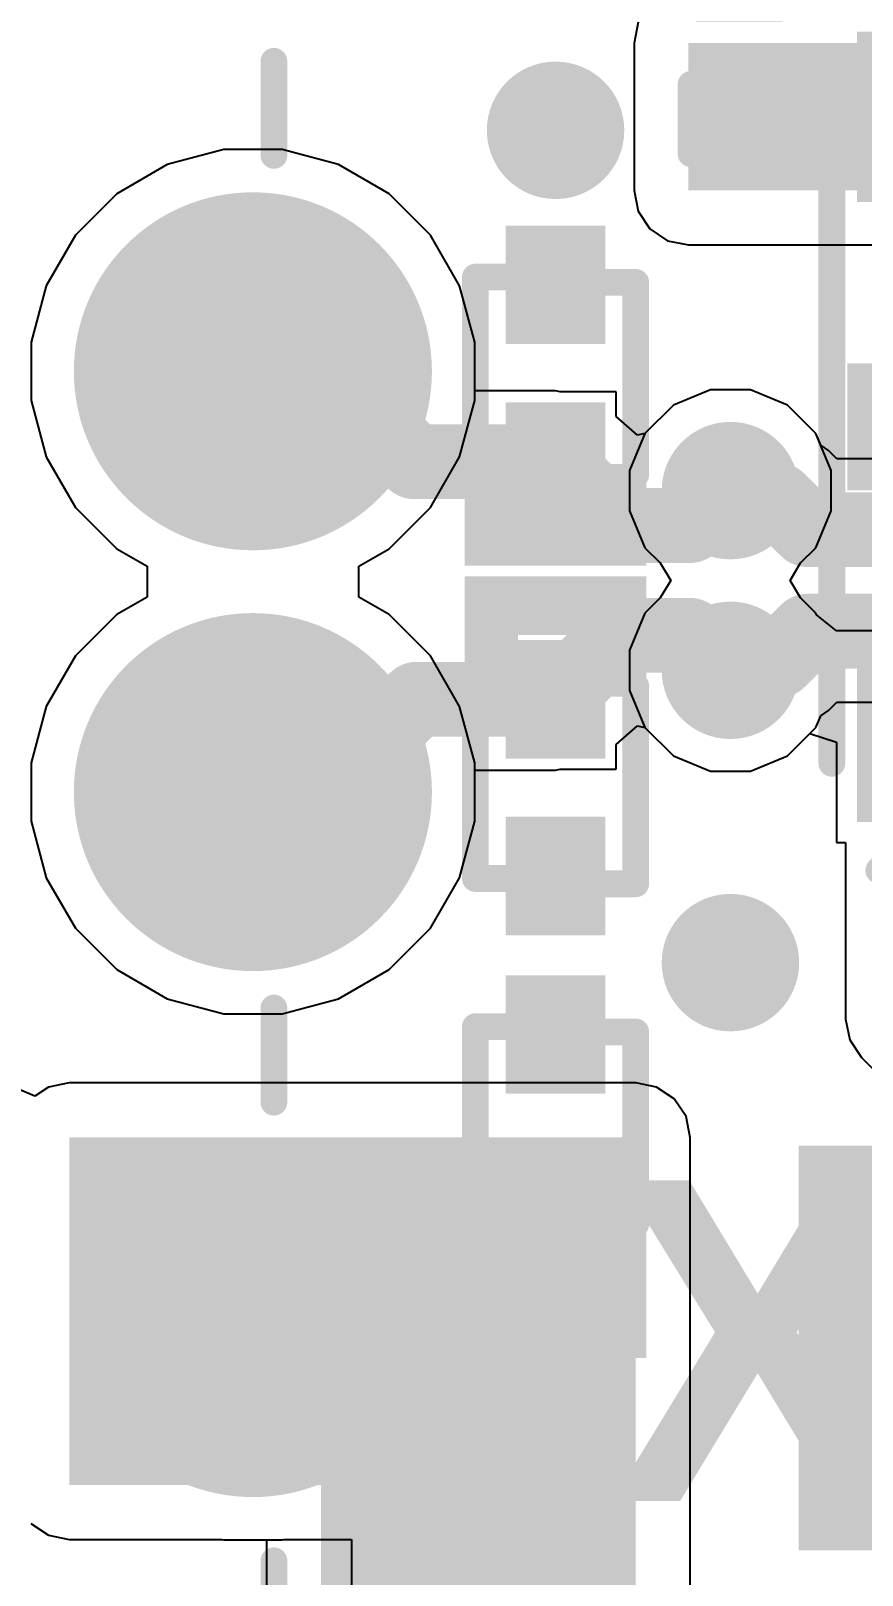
# Model space of a CAD drawing. Header units: inches. Extents: x -17 to 5374, y 0 to 5389.
# Drawn here: x 1.6 to 5.55, y 4.17 to 11.51 of the extents above; entities that cross this region are included whole.
import ezdxf

# ---------------------------------------------------------------- set-up
doc = ezdxf.new("R2010")
doc.units = ezdxf.units.IN
for name, color, linetype in [('Bottom Layer', 5, 'Continuous'), ('Bottom Overlay', 54, 'Continuous'), ('Bottom Solder', 6, 'Continuous'), ('Multi-Layer', 9, 'Continuous'), ('Pad Holes', 156, 'Continuous'), ('Top Layer', 1, 'Continuous'), ('Top Overlay', 2, 'Continuous'), ('Top Paste', 8, 'Continuous'), ('Top Solder', 216, 'Continuous'), ('Via Holes', 16, 'Continuous')]:
    doc.layers.add(name, color=color, linetype=linetype)
doc.styles.add('Arial_Bold', font='', dxfattribs={"height": 0.2})
doc.styles.get('Arial_Bold').set_extended_font_data('Arial', bold=True)

# ---------------------------------------------------------------- blocks, each defined once
blk = doc.blocks.new('USB_05__11')
at = {"layer": 'Bottom Layer'}
h = blk.add_hatch(color=5, dxfattribs=at)
edge = h.paths.add_edge_path()
edge.add_arc((-1, 1), 0.8, 0, 360)
h = blk.add_hatch(color=5, dxfattribs=at)
edge = h.paths.add_edge_path()
edge.add_arc((1, 1), 0.8, 0, 360)
h = blk.add_hatch(color=5, dxfattribs=at)
edge = h.paths.add_edge_path()
edge.add_arc((3.5, 1), 0.8, 0, 360)
at = {"layer": 'Bottom Solder'}
h = blk.add_hatch(color=6, dxfattribs=at)
edge = h.paths.add_edge_path()
edge.add_arc((-1, 1), 0.8508, 0, 360)
h = blk.add_hatch(color=6, dxfattribs=at)
edge = h.paths.add_edge_path()
edge.add_arc((1, 1), 0.8508, 0, 360)
h = blk.add_hatch(color=6, dxfattribs=at)
edge = h.paths.add_edge_path()
edge.add_arc((3.5, 1), 0.8508, 0, 360)
at = {"layer": 'Multi-Layer'}
h = blk.add_hatch(color=9, dxfattribs=at)
edge = h.paths.add_edge_path()
edge.add_arc((-1, 1), 0.8, 0, 360)
h = blk.add_hatch(color=9, dxfattribs=at)
edge = h.paths.add_edge_path()
edge.add_arc((1, 1), 0.8, 0, 360)
h = blk.add_hatch(color=9, dxfattribs=at)
edge = h.paths.add_edge_path()
edge.add_arc((3.5, 1), 0.8, 0, 360)
at = {"layer": 'Pad Holes'}
h = blk.add_hatch(color=7, dxfattribs=at)
edge = h.paths.add_edge_path()
edge.add_arc((-1, 1), 0.5, 0, 360)
h = blk.add_hatch(color=7, dxfattribs=at)
edge = h.paths.add_edge_path()
edge.add_arc((1, 1), 0.5, 0, 360)
h = blk.add_hatch(color=7, dxfattribs=at)
edge = h.paths.add_edge_path()
edge.add_arc((3.5, 1), 0.5, 0, 360)
at = {"layer": 'Top Layer'}
h = blk.add_hatch(color=1, dxfattribs=at)
edge = h.paths.add_edge_path()
edge.add_arc((-1, 1), 0.8, 0, 360)
h = blk.add_hatch(color=1, dxfattribs=at)
edge = h.paths.add_edge_path()
edge.add_arc((1, 1), 0.8, 0, 360)
h = blk.add_hatch(color=1, dxfattribs=at)
edge = h.paths.add_edge_path()
edge.add_arc((3.5, 1), 0.8, 0, 360)
at = {"layer": 'Top Solder'}
h = blk.add_hatch(color=216, dxfattribs=at)
edge = h.paths.add_edge_path()
edge.add_arc((-1, 1), 0.8508, 0, 360)
h = blk.add_hatch(color=216, dxfattribs=at)
edge = h.paths.add_edge_path()
edge.add_arc((1, 1), 0.8508, 0, 360)
h = blk.add_hatch(color=216, dxfattribs=at)
edge = h.paths.add_edge_path()
edge.add_arc((3.5, 1), 0.8508, 0, 360)
at = {"layer": 'Top Overlay', "const_width": 0.127}
for points in [[(-2.0263, 1.0999), (-2.4736, 1.0999)], [(2.4738, 1.0999), (2.0262, 1.0999)], [(6.127, 1.0999), (4.6534, 1.0999)]]:
    blk.add_lwpolyline(points, dxfattribs=at)
at = {"layer": 'Top Overlay', "const_width": 0.0635}
for points in [[(-2.5054, 1.0999, 1), (-2.4419, 1.0999, 1)], [(-2.058, 1.0999, 1), (-1.9945, 1.0999, 1)], [(1.9945, 1.0999, 1), (2.058, 1.0999, 1)], [(2.4421, 1.0999, 1), (2.5056, 1.0999, 1)], [(4.6216, 1.0999, 1), (4.6851, 1.0999, 1)]]:
    blk.add_lwpolyline(points, format="xyb", close=True, dxfattribs=at)
blk = doc.blocks.new('CAP_0201_12')
at = {"layer": 'Top Layer'}
for points in [[(-0.45, 0.15), (-0.15, 0.15), (-0.15, -0.15), (-0.45, -0.15)], [(0.15, 0.15), (0.45, 0.15), (0.45, -0.15), (0.15, -0.15)]]:
    blk.add_hatch(color=1, dxfattribs=at).paths.add_polyline_path(points)
at = {"layer": 'Top Paste'}
for points in [[(-0.45, 0.15), (-0.15, 0.15), (-0.15, -0.15), (-0.45, -0.15)], [(0.15, 0.15), (0.45, 0.15), (0.45, -0.15), (0.15, -0.15)]]:
    blk.add_hatch(color=8, dxfattribs=at).paths.add_polyline_path(points)
at = {"layer": 'Top Solder'}
for points in [[(-0.505, 0.205), (-0.095, 0.205), (-0.095, -0.205), (-0.505, -0.205)], [(0.095, 0.205), (0.505, 0.205), (0.505, -0.205), (0.095, -0.205)]]:
    blk.add_hatch(color=216, dxfattribs=at).paths.add_polyline_path(points)
at = {"layer": 'Top Overlay', "const_width": 0.127}
for points in [[(-0.5334, -0.2286), (-0.5334, 0.2286)], [(-0.2032, 0.2286), (-0.5334, 0.2286)], [(0.5334, 0.2286), (0.2032, 0.2286)], [(0.5334, -0.2286), (0.5334, 0.2286)], [(-0.2032, -0.2286), (-0.5334, -0.2286)], [(0.5334, -0.2286), (0.2032, -0.2286)]]:
    blk.add_lwpolyline(points, dxfattribs=at)
at = {"layer": 'Top Overlay', "const_width": 0.0635}
for points in [[(-0.5651, 0.2286, 1), (-0.5016, 0.2286, 1)], [(-0.5651, 0.2286, 1), (-0.5016, 0.2286, 1)], [(-0.2349, 0.2286, 1), (-0.1714, 0.2286, 1)], [(0.1714, 0.2286, 1), (0.2349, 0.2286, 1)], [(0.5016, 0.2286, 1), (0.5651, 0.2286, 1)], [(0.5016, 0.2286, 1), (0.5651, 0.2286, 1)], [(-0.5651, -0.2286, 1), (-0.5016, -0.2286, 1)], [(-0.5651, -0.2286, 1), (-0.5016, -0.2286, 1)], [(-0.2349, -0.2286, 1), (-0.1714, -0.2286, 1)], [(0.1714, -0.2286, 1), (0.2349, -0.2286, 1)], [(0.5016, -0.2286, 1), (0.5651, -0.2286, 1)], [(0.5016, -0.2286, 1), (0.5651, -0.2286, 1)]]:
    blk.add_lwpolyline(points, format="xyb", close=True, dxfattribs=at)
blk = doc.blocks.new('USON_8_2_3__22')
at = {"layer": 'Top Layer'}
for points in [[(-1.8232, 0.8999), (-1.1232, 0.8999), (-1.1232, 0.5999), (-1.8232, 0.5999)], [(0.2, 0.8999), (0.2, -0.9001), (-0.2, -0.9001), (-0.2, 0.8999)], [(1.1232, 0.8999), (1.8232, 0.8999), (1.8232, 0.5999), (1.1232, 0.5999)], [(-1.8232, 0.3996), (-1.1232, 0.3996), (-1.1232, 0.0996), (-1.8232, 0.0996)], [(1.1232, 0.3996), (1.8232, 0.3996), (1.8232, 0.0996), (1.1232, 0.0996)], [(-1.8232, -0.1003), (-1.1232, -0.1003), (-1.1232, -0.4003), (-1.8232, -0.4003)], [(1.1232, -0.1003), (1.8232, -0.1003), (1.8232, -0.4003), (1.1232, -0.4003)], [(-1.8232, -0.5999), (-1.1232, -0.5999), (-1.1232, -0.8999), (-1.8232, -0.8999)], [(1.1232, -0.5999), (1.8232, -0.5999), (1.8232, -0.8999), (1.1232, -0.8999)]]:
    blk.add_hatch(color=1, dxfattribs=at).paths.add_polyline_path(points)
at = {"layer": 'Top Paste'}
for points in [[(-1.8232, 0.8999), (-1.1232, 0.8999), (-1.1232, 0.5999), (-1.8232, 0.5999)], [(0.2, 0.8999), (0.2, -0.9001), (-0.2, -0.9001), (-0.2, 0.8999)], [(1.1232, 0.8999), (1.8232, 0.8999), (1.8232, 0.5999), (1.1232, 0.5999)], [(-1.8232, 0.3996), (-1.1232, 0.3996), (-1.1232, 0.0996), (-1.8232, 0.0996)], [(1.1232, 0.3996), (1.8232, 0.3996), (1.8232, 0.0996), (1.1232, 0.0996)], [(-1.8232, -0.1003), (-1.1232, -0.1003), (-1.1232, -0.4003), (-1.8232, -0.4003)], [(1.1232, -0.1003), (1.8232, -0.1003), (1.8232, -0.4003), (1.1232, -0.4003)], [(-1.8232, -0.5999), (-1.1232, -0.5999), (-1.1232, -0.8999), (-1.8232, -0.8999)], [(1.1232, -0.5999), (1.8232, -0.5999), (1.8232, -0.8999), (1.1232, -0.8999)]]:
    blk.add_hatch(color=8, dxfattribs=at).paths.add_polyline_path(points)
at = {"layer": 'Top Solder'}
for points in [[(-1.8782, 0.9549), (-1.0682, 0.9549), (-1.0682, 0.5449), (-1.8782, 0.5449)], [(0.3016, 1.0015), (0.3016, -1.0017), (-0.3016, -1.0017), (-0.3016, 1.0015)], [(1.0682, 0.9549), (1.8782, 0.9549), (1.8782, 0.5449), (1.0682, 0.5449)], [(-1.8782, 0.4546), (-1.0682, 0.4546), (-1.0682, 0.0446), (-1.8782, 0.0446)], [(1.0682, 0.4546), (1.8782, 0.4546), (1.8782, 0.0446), (1.0682, 0.0446)], [(-1.8782, -0.0453), (-1.0682, -0.0453), (-1.0682, -0.4553), (-1.8782, -0.4553)], [(1.0682, -0.0453), (1.8782, -0.0453), (1.8782, -0.4553), (1.0682, -0.4553)], [(-1.8782, -0.5449), (-1.0682, -0.5449), (-1.0682, -0.9549), (-1.8782, -0.9549)], [(1.0682, -0.5449), (1.8782, -0.5449), (1.8782, -0.9549), (1.0682, -0.9549)]]:
    blk.add_hatch(color=216, dxfattribs=at).paths.add_polyline_path(points)
at = {"layer": 'Top Overlay', "const_width": 0.127}
for points in [[(-1.6, 1.0746), (1.6, 1.0746)], [(-2.1082, 0.8515), (-2.0066, 0.7499)], [(-2.1082, 0.8515), (-2.1082, 0.6483)], [(-2.0066, 0.7499), (-2.1082, 0.6483)], [(-1.6, -1.0746), (1.6, -1.0746)]]:
    blk.add_lwpolyline(points, dxfattribs=at)
at = {"layer": 'Top Overlay', "const_width": 0.0635}
for points in [[(-1.6317, 1.0746, 1), (-1.5682, 1.0746, 1)], [(1.5682, 1.0746, 1), (1.6317, 1.0746, 1)], [(-2.1399, 0.8515, 1), (-2.0764, 0.8515, 1)], [(-2.1399, 0.8515, 1), (-2.0764, 0.8515, 1)], [(-2.0383, 0.7499, 1), (-1.9748, 0.7499, 1)], [(-2.0383, 0.7499, 1), (-1.9748, 0.7499, 1)], [(-2.1399, 0.6483, 1), (-2.0764, 0.6483, 1)], [(-2.1399, 0.6483, 1), (-2.0764, 0.6483, 1)], [(-1.6317, -1.0746, 1), (-1.5682, -1.0746, 1)], [(1.5682, -1.0746, 1), (1.6317, -1.0746, 1)]]:
    blk.add_lwpolyline(points, format="xyb", close=True, dxfattribs=at)
blk = doc.blocks.new('B3U_1000P_26')
at = {"layer": 'Top Layer'}
for points in [[(-2.11, 0.86), (-1.29, 0.86), (-1.29, -0.86), (-2.11, -0.86)], [(1.29, 0.86), (2.11, 0.86), (2.11, -0.86), (1.29, -0.86)]]:
    blk.add_hatch(color=1, dxfattribs=at).paths.add_polyline_path(points)
at = {"layer": 'Top Paste'}
for points in [[(-2.11, 0.86), (-1.29, 0.86), (-1.29, -0.86), (-2.11, -0.86)], [(1.29, 0.86), (2.11, 0.86), (2.11, -0.86), (1.29, -0.86)]]:
    blk.add_hatch(color=8, dxfattribs=at).paths.add_polyline_path(points)
at = {"layer": 'Top Solder'}
for points in [[(-2.2116, 0.9616), (-1.1884, 0.9616), (-1.1884, -0.9616), (-2.2116, -0.9616)], [(1.1884, 0.9616), (2.2116, 0.9616), (2.2116, -0.9616), (1.1884, -0.9616)]]:
    blk.add_hatch(color=216, dxfattribs=at).paths.add_polyline_path(points)
at = {"layer": 'Top Overlay', "const_width": 0.127}
for points in [[(1.5748, 1.2954), (-1.5748, 1.2954)], [(-1.5748, 1.2954), (-1.5748, 1.016)], [(1.5748, 1.2954), (1.5748, 1.016)], [(-1.5748, -1.016), (-1.5748, -1.2954)], [(1.5748, -1.016), (1.5748, -1.2954)], [(1.5748, -1.2954), (-1.5748, -1.2954)]]:
    blk.add_lwpolyline(points, dxfattribs=at)
at = {"layer": 'Top Overlay'}
for points, const_width in [([(-1.6065, 1.2954, 1), (-1.5431, 1.2954, 1)], 0.0635), ([(-1.6065, 1.2954, 1), (-1.5431, 1.2954, 1)], 0.0635), ([(1.5431, 1.2954, 1), (1.6066, 1.2954, 1)], 0.0635), ([(1.5431, 1.2954, 1), (1.6066, 1.2954, 1)], 0.0635), ([(-1.6065, 1.016, 1), (-1.5431, 1.016, 1)], 0.0635), ([(1.5431, 1.016, 1), (1.6066, 1.016, 1)], 0.0635), ([(0.6411, 0, 1), (-0.6411, 0, 1)], 0.254), ([(-0.7046, 0, 1), (-0.5776, 0, 1)], 0.127), ([(0.5776, 0, 1), (0.7046, 0, 1)], 0.127), ([(-1.6065, -1.016, 1), (-1.5431, -1.016, 1)], 0.0635), ([(1.5431, -1.016, 1), (1.6066, -1.016, 1)], 0.0635), ([(-1.6065, -1.2954, 1), (-1.5431, -1.2954, 1)], 0.0635), ([(-1.6065, -1.2954, 1), (-1.5431, -1.2954, 1)], 0.0635), ([(1.5431, -1.2954, 1), (1.6066, -1.2954, 1)], 0.0635), ([(1.5431, -1.2954, 1), (1.6066, -1.2954, 1)], 0.0635)]:
    blk.add_lwpolyline(points, format="xyb", close=True, dxfattribs=dict(at, const_width=const_width))
blk = doc.blocks.new('SOD_923__35')
at = {"layer": 'Top Layer'}
for points in [[(-0.24, -0.135), (-0.6, -0.135), (-0.6, 0.135), (-0.24, 0.135)], [(0.6, -0.135), (0.24, -0.135), (0.24, 0.135), (0.6, 0.135)]]:
    blk.add_hatch(color=1, dxfattribs=at).paths.add_polyline_path(points)
at = {"layer": 'Top Overlay'}
for points in [[(-1.0042, -0.4318), (-0.7248, -0.4318), (-0.7248, 0.4318), (-1.0042, 0.4318)], [(-1.0042, 0.1778), (-0.4318, 0.1778), (-0.4318, 0.4318), (-1.0042, 0.4318)], [(-1.0042, -0.4318), (-0.4318, -0.4318), (-0.4318, -0.1778), (-1.0042, -0.1778)]]:
    blk.add_hatch(color=2, dxfattribs=at).paths.add_polyline_path(points)
at = {"layer": 'Top Paste'}
for points in [[(-0.24, -0.135), (-0.6, -0.135), (-0.6, 0.135), (-0.24, 0.135)], [(0.6, -0.135), (0.24, -0.135), (0.24, 0.135), (0.6, 0.135)]]:
    blk.add_hatch(color=8, dxfattribs=at).paths.add_polyline_path(points)
at = {"layer": 'Top Solder'}
for points in [[(-0.1384, -0.2366), (-0.7016, -0.2366), (-0.7016, 0.2366), (-0.1384, 0.2366)], [(0.7016, -0.2366), (0.1384, -0.2366), (0.1384, 0.2366), (0.7016, 0.2366)]]:
    blk.add_hatch(color=216, dxfattribs=at).paths.add_polyline_path(points)
at = {"layer": 'Top Overlay', "const_width": 0.127}
for points in [[(0.4572, 0.381), (-0.4826, 0.381)], [(0.4572, 0.2286), (0.4572, 0.381)], [(0.4318, -0.381), (0.4318, -0.2286)], [(0.4318, -0.381), (-0.4826, -0.381)]]:
    blk.add_lwpolyline(points, dxfattribs=at)
at = {"layer": 'Top Overlay', "const_width": 0.0635}
for points in [[(-0.5143, 0.381, 1), (-0.4508, 0.381, 1)], [(0.4254, 0.381, 1), (0.4889, 0.381, 1)], [(0.4254, 0.381, 1), (0.4889, 0.381, 1)], [(0.4254, 0.2286, 1), (0.4889, 0.2286, 1)], [(0.4001, -0.2286, 1), (0.4636, -0.2286, 1)], [(-0.5143, -0.381, 1), (-0.4508, -0.381, 1)], [(0.4001, -0.381, 1), (0.4636, -0.381, 1)], [(0.4001, -0.381, 1), (0.4636, -0.381, 1)]]:
    blk.add_lwpolyline(points, format="xyb", close=True, dxfattribs=at)
blk = doc.blocks.new('SOD_923__36')
at = {"layer": 'Top Layer'}
for points in [[(-0.24, -0.135), (-0.6, -0.135), (-0.6, 0.135), (-0.24, 0.135)], [(0.6, -0.135), (0.24, -0.135), (0.24, 0.135), (0.6, 0.135)]]:
    blk.add_hatch(color=1, dxfattribs=at).paths.add_polyline_path(points)
at = {"layer": 'Top Overlay'}
for points in [[(-0.9144, -0.4318), (-0.635, -0.4318), (-0.635, 0.4318), (-0.9144, 0.4318)], [(-0.9144, 0.1778), (-0.4318, 0.1778), (-0.4318, 0.4318), (-0.9144, 0.4318)], [(-0.9144, -0.4318), (-0.4318, -0.4318), (-0.4318, -0.1778), (-0.9144, -0.1778)]]:
    blk.add_hatch(color=2, dxfattribs=at).paths.add_polyline_path(points)
at = {"layer": 'Top Paste'}
for points in [[(-0.24, -0.135), (-0.6, -0.135), (-0.6, 0.135), (-0.24, 0.135)], [(0.6, -0.135), (0.24, -0.135), (0.24, 0.135), (0.6, 0.135)]]:
    blk.add_hatch(color=8, dxfattribs=at).paths.add_polyline_path(points)
at = {"layer": 'Top Solder'}
for points in [[(-0.1384, -0.2366), (-0.7016, -0.2366), (-0.7016, 0.2366), (-0.1384, 0.2366)], [(0.7016, -0.2366), (0.1384, -0.2366), (0.1384, 0.2366), (0.7016, 0.2366)]]:
    blk.add_hatch(color=216, dxfattribs=at).paths.add_polyline_path(points)
at = {"layer": 'Top Overlay', "const_width": 0.127}
for points in [[(-0.4826, 0.381), (0.4572, 0.381)], [(0.4572, 0.381), (0.4572, 0.2286)], [(0.4318, -0.2286), (0.4318, -0.381)], [(-0.4826, -0.381), (0.4318, -0.381)]]:
    blk.add_lwpolyline(points, dxfattribs=at)
at = {"layer": 'Top Overlay', "const_width": 0.0635}
for points in [[(-0.5143, 0.381, 1), (-0.4508, 0.381, 1)], [(0.4254, 0.381, 1), (0.4889, 0.381, 1)], [(0.4254, 0.381, 1), (0.4889, 0.381, 1)], [(0.4254, 0.2286, 1), (0.4889, 0.2286, 1)], [(0.4001, -0.2286, 1), (0.4636, -0.2286, 1)], [(-0.5143, -0.381, 1), (-0.4508, -0.381, 1)], [(0.4001, -0.381, 1), (0.4636, -0.381, 1)], [(0.4001, -0.381, 1), (0.4636, -0.381, 1)]]:
    blk.add_lwpolyline(points, format="xyb", close=True, dxfattribs=at)
blk = doc.blocks.new('SOD_923__37')
at = {"layer": 'Top Layer'}
for points in [[(-0.24, -0.135), (-0.6, -0.135), (-0.6, 0.135), (-0.24, 0.135)], [(0.6, -0.135), (0.24, -0.135), (0.24, 0.135), (0.6, 0.135)]]:
    blk.add_hatch(color=1, dxfattribs=at).paths.add_polyline_path(points)
at = {"layer": 'Top Overlay'}
for points in [[(-1.1176, -0.4318), (-0.635, -0.4318), (-0.635, 0.4318), (-1.1176, 0.4318)], [(-1.1176, 0.1778), (-0.4318, 0.1778), (-0.4318, 0.4318), (-1.1176, 0.4318)], [(-1.1176, -0.4318), (-0.4318, -0.4318), (-0.4318, -0.1778), (-1.1176, -0.1778)]]:
    blk.add_hatch(color=2, dxfattribs=at).paths.add_polyline_path(points)
at = {"layer": 'Top Paste'}
for points in [[(-0.24, -0.135), (-0.6, -0.135), (-0.6, 0.135), (-0.24, 0.135)], [(0.6, -0.135), (0.24, -0.135), (0.24, 0.135), (0.6, 0.135)]]:
    blk.add_hatch(color=8, dxfattribs=at).paths.add_polyline_path(points)
at = {"layer": 'Top Solder'}
for points in [[(-0.1384, -0.2366), (-0.7016, -0.2366), (-0.7016, 0.2366), (-0.1384, 0.2366)], [(0.7016, -0.2366), (0.1384, -0.2366), (0.1384, 0.2366), (0.7016, 0.2366)]]:
    blk.add_hatch(color=216, dxfattribs=at).paths.add_polyline_path(points)
at = {"layer": 'Top Overlay', "const_width": 0.127}
for points in [[(-0.4826, 0.381), (0.4572, 0.381)], [(0.4572, 0.381), (0.4572, 0.2286)], [(0.4318, -0.2286), (0.4318, -0.381)], [(-0.4826, -0.381), (0.4318, -0.381)]]:
    blk.add_lwpolyline(points, dxfattribs=at)
at = {"layer": 'Top Overlay', "const_width": 0.0635}
for points in [[(-0.5143, 0.381, 1), (-0.4508, 0.381, 1)], [(0.4254, 0.381, 1), (0.4889, 0.381, 1)], [(0.4254, 0.381, 1), (0.4889, 0.381, 1)], [(0.4254, 0.2286, 1), (0.4889, 0.2286, 1)], [(0.4001, -0.2286, 1), (0.4636, -0.2286, 1)], [(-0.5143, -0.381, 1), (-0.4508, -0.381, 1)], [(0.4001, -0.381, 1), (0.4636, -0.381, 1)], [(0.4001, -0.381, 1), (0.4636, -0.381, 1)]]:
    blk.add_lwpolyline(points, format="xyb", close=True, dxfattribs=at)

msp = doc.modelspace()

# ---------------------------------------------------------------- hatches: boundary and pattern name
at = {"layer": 'Bottom Layer'}
h = msp.add_hatch(color=5, dxfattribs=at)
edge = h.paths.add_edge_path()
edge.add_arc((4.0894, 11.0354), 0.225, 0, 360)
h = msp.add_hatch(color=5, dxfattribs=at)
edge = h.paths.add_edge_path()
edge.add_arc((4.9204, 9.3229), 0.225, 0, 360)
h = msp.add_hatch(color=5, dxfattribs=at)
edge = h.paths.add_edge_path()
edge.add_arc((4.9204, 8.4689), 0.225, 0, 360)
h = msp.add_hatch(color=5, dxfattribs=at)
edge = h.paths.add_edge_path()
edge.add_arc((4.9204, 7.0794), 0.225, 0, 360)
for points in [[(1.778, 4.5974), (4.4704, 4.5974), (4.4704, 6.2484), (1.778, 6.2484)], [(3.3782, 1.9304), (4.4704, 1.9304), (4.4704, 6.2484), (3.3782, 6.2484)]]:
    msp.add_hatch(color=5, dxfattribs=at).paths.add_polyline_path(points)
at = {"layer": 'Bottom Solder'}
h = msp.add_hatch(color=6, dxfattribs=at)
edge = h.paths.add_edge_path()
edge.add_arc((4.0894, 11.0354), 0.3266, 0, 360)
h = msp.add_hatch(color=6, dxfattribs=at)
edge = h.paths.add_edge_path()
edge.add_arc((4.9204, 9.3229), 0.3266, 0, 360)
h = msp.add_hatch(color=6, dxfattribs=at)
edge = h.paths.add_edge_path()
edge.add_arc((4.9204, 8.4689), 0.3266, 0, 360)
h = msp.add_hatch(color=6, dxfattribs=at)
edge = h.paths.add_edge_path()
edge.add_arc((4.9204, 7.0794), 0.3266, 0, 360)
at = {"layer": 'Top Layer'}
for points in [[(4.7211, 10.7498), (5.7245, 10.7498), (5.7245, 11.4498), (4.7211, 11.4498)], [(1.778, 4.5974), (4.4704, 4.5974), (4.4704, 6.2484), (1.778, 6.2484)], [(2.9748, 3.0614), (4.4704, 3.0614), (4.4704, 6.2484), (2.9748, 6.2484)]]:
    msp.add_hatch(color=1, dxfattribs=at).paths.add_polyline_path(points)
h = msp.add_hatch(color=1, dxfattribs=at)
edge = h.paths.add_edge_path()
edge.add_arc((4.0894, 11.0354), 0.225, 0, 360)
h = msp.add_hatch(color=1, dxfattribs=at)
edge = h.paths.add_edge_path()
edge.add_arc((4.9204, 9.3229), 0.225, 0, 360)
h = msp.add_hatch(color=1, dxfattribs=at)
edge = h.paths.add_edge_path()
edge.add_arc((4.9204, 8.4689), 0.225, 0, 360)
h = msp.add_hatch(color=1, dxfattribs=at)
edge = h.paths.add_edge_path()
edge.add_arc((4.9204, 7.0794), 0.225, 0, 360)
at = {"layer": 'Top Solder'}
h = msp.add_hatch(color=216, dxfattribs=at)
edge = h.paths.add_edge_path()
edge.add_arc((4.0894, 11.0354), 0.3266, 0, 360)
h = msp.add_hatch(color=216, dxfattribs=at)
edge = h.paths.add_edge_path()
edge.add_arc((4.9204, 9.3229), 0.3266, 0, 360)
h = msp.add_hatch(color=216, dxfattribs=at)
edge = h.paths.add_edge_path()
edge.add_arc((4.9204, 8.4689), 0.3266, 0, 360)
h = msp.add_hatch(color=216, dxfattribs=at)
edge = h.paths.add_edge_path()
edge.add_arc((4.9204, 7.0794), 0.3266, 0, 360)
at = {"layer": 'Via Holes'}
h = msp.add_hatch(color=7, dxfattribs=at)
edge = h.paths.add_edge_path()
edge.add_arc((4.0894, 11.0354), 0.15, 0, 360)
h = msp.add_hatch(color=7, dxfattribs=at)
edge = h.paths.add_edge_path()
edge.add_arc((4.9204, 9.3229), 0.15, 0, 360)
h = msp.add_hatch(color=7, dxfattribs=at)
edge = h.paths.add_edge_path()
edge.add_arc((4.9204, 8.4689), 0.15, 0, 360)
h = msp.add_hatch(color=7, dxfattribs=at)
edge = h.paths.add_edge_path()
edge.add_arc((4.9204, 7.0794), 0.15, 0, 360)

# ---------------------------------------------------------------- linework, layer by layer
at = {"layer": 'Bottom Layer'}
for p, q in [((2.5122, 10.944), (2.2442, 10.8722)), ((2.7898, 10.944), (2.5122, 10.944)), ((3.0578, 10.8722), (2.7898, 10.944)), ((2.2442, 10.8722), (2.0038, 10.7334)), ((3.2982, 10.7334), (3.0578, 10.8722)), ((2.0038, 10.7334), (1.8076, 10.5372)), ((3.4944, 10.5372), (3.2982, 10.7334)), ((1.8076, 10.5372), (1.6688, 10.2968)), ((3.6332, 10.2968), (3.4944, 10.5372)), ((1.6688, 10.2968), (1.597, 10.0288)), ((3.705, 10.0288), (3.6332, 10.2968)), ((1.597, 10.0288), (1.597, 9.7512)), ((3.705, 9.7512), (3.705, 10.0288)), ((4.8251, 9.8019), (4.6491, 9.729)), ((5.0157, 9.8019), (4.8251, 9.8019)), ((5.1917, 9.729), (5.0157, 9.8019)), ((1.597, 9.7512), (1.6688, 9.4832)), ((3.6332, 9.4832), (3.705, 9.7512)), ((4.6491, 9.729), (4.5143, 9.5942)), ((5.3265, 9.5942), (5.1917, 9.729)), ((4.5143, 9.5942), (4.4414, 9.4182)), ((5.3495, 9.5387), (5.3265, 9.5942)), ((1.6688, 9.4832), (1.8076, 9.2428)), ((3.4944, 9.2428), (3.6332, 9.4832)), ((5.3861, 9.5142), (5.3495, 9.5387)), ((5.4265, 9.4739), (5.3861, 9.5142)), ((6.153, 9.4739), (5.4265, 9.4739)), ((4.4414, 9.4182), (4.4414, 9.2276)), ((1.8076, 9.2428), (2.0038, 9.0466)), ((3.2982, 9.0466), (3.4944, 9.2428)), ((4.4414, 9.2276), (4.5143, 9.0516)), ((2.0038, 9.0466), (2.148, 8.9633)), ((3.154, 8.9633), (3.2982, 9.0466)), ((4.5143, 9.0516), (4.587, 8.9789)), ((2.148, 8.9633), (2.148, 8.8167)), ((3.154, 8.8167), (3.154, 8.9633)), ((4.587, 8.9789), (4.6366, 8.8959)), ((4.6366, 8.8959), (4.587, 8.8129)), ((2.148, 8.8167), (2.0038, 8.7334)), ((3.2982, 8.7334), (3.154, 8.8167)), ((4.587, 8.8129), (4.5143, 8.7402)), ((4.5143, 8.7402), (4.4414, 8.5642)), ((2.0038, 8.7334), (1.8076, 8.5372)), ((3.4944, 8.5372), (3.2982, 8.7334)), ((1.8076, 8.5372), (1.6688, 8.2968)), ((3.6332, 8.2968), (3.4944, 8.5372)), ((4.4414, 8.5642), (4.4414, 8.3736)), ((4.4414, 8.3736), (4.5143, 8.1976)), ((1.6688, 8.2968), (1.597, 8.0288)), ((3.705, 8.0288), (3.6332, 8.2968)), ((5.3861, 8.2776), (5.4265, 8.3179)), ((5.4265, 8.3179), (6.4923, 8.3179)), ((5.3265, 8.1976), (5.3495, 8.2531)), ((5.3495, 8.2531), (5.3861, 8.2776)), ((4.5143, 8.1976), (4.6491, 8.0628)), ((5.1917, 8.0628), (5.3265, 8.1976)), ((1.597, 8.0288), (1.597, 7.7512)), ((3.705, 7.7512), (3.705, 8.0288)), ((4.6491, 8.0628), (4.8251, 7.9899)), ((5.0157, 7.9899), (5.1917, 8.0628)), ((4.8251, 7.9899), (5.0157, 7.9899)), ((1.597, 7.7512), (1.6688, 7.4832)), ((3.6332, 7.4832), (3.705, 7.7512)), ((1.6688, 7.4832), (1.8076, 7.2428)), ((3.4944, 7.2428), (3.6332, 7.4832)), ((1.8076, 7.2428), (2.0038, 7.0466)), ((3.2982, 7.0466), (3.4944, 7.2428)), ((2.0038, 7.0466), (2.2442, 6.9078)), ((3.0578, 6.9078), (3.2982, 7.0466)), ((2.2442, 6.9078), (2.5122, 6.836)), ((2.7898, 6.836), (3.0578, 6.9078)), ((2.5122, 6.836), (2.7898, 6.836)), ((1.6142, 6.4444), (1.5405, 6.4762)), ((1.6789, 6.4877), (1.6142, 6.4444)), ((1.778, 6.5074), (1.6789, 6.4877)), ((4.4704, 6.5074), (1.778, 6.5074)), ((4.5695, 6.4877), (4.4704, 6.5074)), ((4.6535, 6.4315), (4.5695, 6.4877)), ((4.7097, 6.3475), (4.6535, 6.4315)), ((4.7294, 6.2484), (4.7097, 6.3475)), ((4.7294, 3.1038), (4.7294, 6.2484)), ((1.5949, 4.4143), (1.6789, 4.3581)), ((1.6789, 4.3581), (1.778, 4.3384)), ((1.778, 4.3384), (2.5033, 4.3384)), ((2.5033, 4.3384), (2.5122, 4.336)), ((2.5122, 4.336), (2.7898, 4.336)), ((2.7898, 4.336), (2.7987, 4.3384)), ((2.7987, 4.3384), (3.1192, 4.3384)), ((3.1192, 4.3384), (3.1192, 2.8448))]:
    msp.add_line(p, q, dxfattribs=at)
at = {"layer": 'Bottom Layer', "const_width": 0.3556}
for points in [[(5.1481, 9.2761), (5.287, 9.1372)], [(5.287, 9.1372), (6.2924, 9.1372)], [(5.1481, 8.5157), (5.287, 8.6546)], [(5.287, 8.6546), (6.4923, 8.6546)]]:
    msp.add_lwpolyline(points, dxfattribs=at)
at = {"layer": 'Bottom Layer', "const_width": 0.1778}
for points in [[(5.0592, 9.2761, 1), (5.237, 9.2761, 1)], [(5.1981, 9.1372, 1), (5.3759, 9.1372, 1)], [(5.1981, 9.1372, 1), (5.3759, 9.1372, 1)], [(5.1981, 8.6546, 1), (5.3759, 8.6546, 1)], [(5.1981, 8.6546, 1), (5.3759, 8.6546, 1)], [(5.0592, 8.5157, 1), (5.237, 8.5157, 1)]]:
    msp.add_lwpolyline(points, format="xyb", close=True, dxfattribs=at)
at = {"layer": 'Top Layer'}
for p, q in [((4.4819, 11.5489), (4.4622, 11.4498)), ((4.4622, 11.4498), (4.4622, 10.7498)), ((2.5122, 10.944), (2.2442, 10.8722)), ((2.7898, 10.944), (2.5122, 10.944)), ((3.0578, 10.8722), (2.7898, 10.944)), ((2.2442, 10.8722), (2.0038, 10.7334)), ((3.2982, 10.7334), (3.0578, 10.8722)), ((2.0038, 10.7334), (1.8076, 10.5372)), ((3.4944, 10.5372), (3.2982, 10.7334)), ((4.4622, 10.7498), (4.4819, 10.6507)), ((4.4819, 10.6507), (4.538, 10.5667)), ((1.8076, 10.5372), (1.6688, 10.2968)), ((3.6332, 10.2968), (3.4944, 10.5372)), ((4.538, 10.5667), (4.622, 10.5105)), ((4.622, 10.5105), (4.7211, 10.4908)), ((4.7211, 10.4908), (5.7245, 10.4908)), ((1.6688, 10.2968), (1.597, 10.0288)), ((3.705, 10.0288), (3.6332, 10.2968)), ((1.597, 10.0288), (1.597, 9.7512)), ((3.705, 9.7973), (3.705, 10.0288)), ((4.0894, 9.7973), (3.705, 9.7973)), ((4.1109, 9.793), (4.0894, 9.7973)), ((4.3768, 9.793), (4.1109, 9.793)), ((4.3768, 9.6757), (4.3768, 9.793)), ((4.8251, 9.8019), (4.6491, 9.729)), ((5.0157, 9.8019), (4.8251, 9.8019)), ((5.1917, 9.729), (5.0157, 9.8019)), ((1.597, 9.7512), (1.6688, 9.4832)), ((4.6491, 9.729), (4.5143, 9.5942)), ((5.3265, 9.5942), (5.1917, 9.729)), ((4.478, 9.587), (4.3768, 9.6757)), ((4.5143, 9.5942), (4.478, 9.587)), ((5.3994, 9.4182), (5.3265, 9.5942)), ((1.6688, 9.4832), (1.8076, 9.2428)), ((5.3994, 9.2276), (5.3994, 9.4182)), ((1.8076, 9.2428), (2.0038, 9.0466)), ((5.3265, 9.0516), (5.3994, 9.2276)), ((2.0038, 9.0466), (2.148, 8.9633)), ((5.2538, 8.9789), (5.3265, 9.0516)), ((2.148, 8.9633), (2.148, 8.8167)), ((5.2042, 8.8959), (5.2538, 8.9789)), ((5.2538, 8.8129), (5.2042, 8.8959)), ((2.148, 8.8167), (2.0038, 8.7334)), ((5.3265, 8.7402), (5.2538, 8.8129)), ((5.3295, 8.7329), (5.3265, 8.7402)), ((2.0038, 8.7334), (1.8076, 8.5372)), ((5.4245, 8.6558), (5.3295, 8.7329)), ((5.9942, 8.6558), (5.4245, 8.6558)), ((1.8076, 8.5372), (1.6688, 8.2968)), ((1.6688, 8.2968), (1.597, 8.0288)), ((4.3768, 8.1161), (4.478, 8.2048)), ((4.478, 8.2048), (4.5143, 8.1976)), ((4.5143, 8.1976), (4.6491, 8.0628)), ((5.1917, 8.0628), (5.2975, 8.1686)), ((5.2975, 8.1686), (5.4245, 8.1277)), ((4.3768, 7.9988), (4.3768, 8.1161)), ((5.4245, 8.1277), (5.4245, 7.651)), ((1.597, 8.0288), (1.597, 7.7512)), ((4.6491, 8.0628), (4.8251, 7.9899)), ((5.0157, 7.9899), (5.1917, 8.0628)), ((3.705, 7.7512), (3.705, 7.9945)), ((3.705, 7.9945), (4.0894, 7.9945)), ((4.0894, 7.9945), (4.1109, 7.9988)), ((4.1109, 7.9988), (4.3768, 7.9988)), ((4.8251, 7.9899), (5.0157, 7.9899)), ((1.597, 7.7512), (1.6688, 7.4832)), ((3.6332, 7.4832), (3.705, 7.7512)), ((5.4245, 7.651), (5.468, 7.651)), ((5.468, 7.651), (5.468, 6.8109)), ((1.6688, 7.4832), (1.8076, 7.2428)), ((3.4944, 7.2428), (3.6332, 7.4832)), ((1.8076, 7.2428), (2.0038, 7.0466)), ((3.2982, 7.0466), (3.4944, 7.2428)), ((2.0038, 7.0466), (2.2442, 6.9078)), ((3.0578, 6.9078), (3.2982, 7.0466)), ((2.2442, 6.9078), (2.5122, 6.836)), ((2.7898, 6.836), (3.0578, 6.9078)), ((2.5122, 6.836), (2.7898, 6.836)), ((5.468, 6.8109), (5.4877, 6.7118)), ((5.4877, 6.7118), (5.5438, 6.6278)), ((5.5438, 6.6278), (5.8502, 6.3214)), ((1.6142, 6.4444), (1.5405, 6.4762)), ((1.6789, 6.4877), (1.6142, 6.4444)), ((1.778, 6.5074), (1.6789, 6.4877)), ((4.4704, 6.5074), (1.778, 6.5074)), ((4.5695, 6.4877), (4.4704, 6.5074)), ((4.6535, 6.4315), (4.5695, 6.4877)), ((4.7097, 6.3475), (4.6535, 6.4315)), ((4.7294, 6.2484), (4.7097, 6.3475)), ((4.7294, 3.3522), (4.7294, 6.2484)), ((1.5949, 4.4143), (1.6789, 4.3581)), ((1.6789, 4.3581), (1.778, 4.3384)), ((1.778, 4.3384), (2.5033, 4.3384)), ((2.5033, 4.3384), (2.5122, 4.336)), ((2.5122, 4.336), (2.7158, 4.336)), ((2.7158, 4.336), (2.7158, 3.0614))]:
    msp.add_line(p, q, dxfattribs=at)
at = {"layer": 'Top Layer', "const_width": 0.3556}
for points in [[(2.651, 9.89), (2.9877, 9.89)], [(2.9877, 9.89), (3.4171, 9.4606)], [(3.4171, 9.4606), (4.0894, 9.4606)], [(4.0894, 9.4606), (4.3931, 9.1569)], [(4.7289, 9.1569), (4.8949, 9.3229)], [(4.8949, 9.3229), (4.9204, 9.3229)], [(4.3931, 9.1569), (4.7289, 9.1569)], [(4.0894, 8.3312), (4.3931, 8.6349)], [(4.3931, 8.6349), (4.7289, 8.6349)], [(4.7289, 8.6349), (4.8949, 8.4689)], [(4.8949, 8.4689), (4.9204, 8.4689)], [(2.9877, 7.89), (3.4289, 8.3312)], [(3.4289, 8.3312), (4.0894, 8.3312)], [(2.651, 7.89), (2.9877, 7.89)]]:
    msp.add_lwpolyline(points, dxfattribs=at)
at = {"layer": 'Top Layer', "const_width": 0.1778}
for points in [[(2.5621, 9.89, 1), (2.7399, 9.89, 1)], [(2.8988, 9.89, 1), (3.0766, 9.89, 1)], [(2.8988, 9.89, 1), (3.0766, 9.89, 1)], [(3.3282, 9.4606, 1), (3.506, 9.4606, 1)], [(3.3282, 9.4606, 1), (3.506, 9.4606, 1)], [(4.0005, 9.4606, 1), (4.1783, 9.4606, 1)], [(4.0005, 9.4606, 1), (4.1783, 9.4606, 1)], [(4.806, 9.3229, 1), (4.9838, 9.3229, 1)], [(4.806, 9.3229, 1), (4.9838, 9.3229, 1)], [(4.8315, 9.3229, 1), (5.0093, 9.3229, 1)], [(4.3042, 9.1569, 1), (4.482, 9.1569, 1)], [(4.3042, 9.1569, 1), (4.482, 9.1569, 1)], [(4.64, 9.1569, 1), (4.8178, 9.1569, 1)], [(4.64, 9.1569, 1), (4.8178, 9.1569, 1)], [(4.3042, 8.6349, 1), (4.482, 8.6349, 1)], [(4.3042, 8.6349, 1), (4.482, 8.6349, 1)], [(4.64, 8.6349, 1), (4.8178, 8.6349, 1)], [(4.64, 8.6349, 1), (4.8178, 8.6349, 1)], [(4.806, 8.4689, 1), (4.9838, 8.4689, 1)], [(4.806, 8.4689, 1), (4.9838, 8.4689, 1)], [(4.8315, 8.4689, 1), (5.0093, 8.4689, 1)], [(3.34, 8.3312, 1), (3.5178, 8.3312, 1)], [(3.34, 8.3312, 1), (3.5178, 8.3312, 1)], [(4.0005, 8.3312, 1), (4.1783, 8.3312, 1)], [(4.0005, 8.3312, 1), (4.1783, 8.3312, 1)], [(2.5621, 7.89, 1), (2.7399, 7.89, 1)], [(2.8988, 7.89, 1), (3.0766, 7.89, 1)], [(2.8988, 7.89, 1), (3.0766, 7.89, 1)]]:
    msp.add_lwpolyline(points, format="xyb", close=True, dxfattribs=at)

# ---------------------------------------------------------------- block references
for name, p, rotation in [('USB_05__11', (1.651, 8.89), 270), ('CAP_0201_12', (4.9618, 11.4571), 270), ('USON_8_2_3__22', (6.4769, 9.6266), 90), ('SOD_923__36', (4.0894, 9.8806), 90), ('SOD_923__35', (4.0894, 7.9112), 270), ('SOD_923__37', (4.0894, 6.318), 90), ('B3U_1000P_26', (7.4562, 5.2479), 180)]:
    msp.add_blockref(name, p, dxfattribs=dict(rotation=rotation))

# ---------------------------------------------------------------- texts
at = {"layer": 'Bottom Overlay', "style": 'Arial_Bold', "text_generation_flag": 2}
msp.add_text('TX', height=1.524, rotation=360, dxfattribs=at).set_placement((7.0612, 4.5212))

doc.saveas('drawing.dxf')
